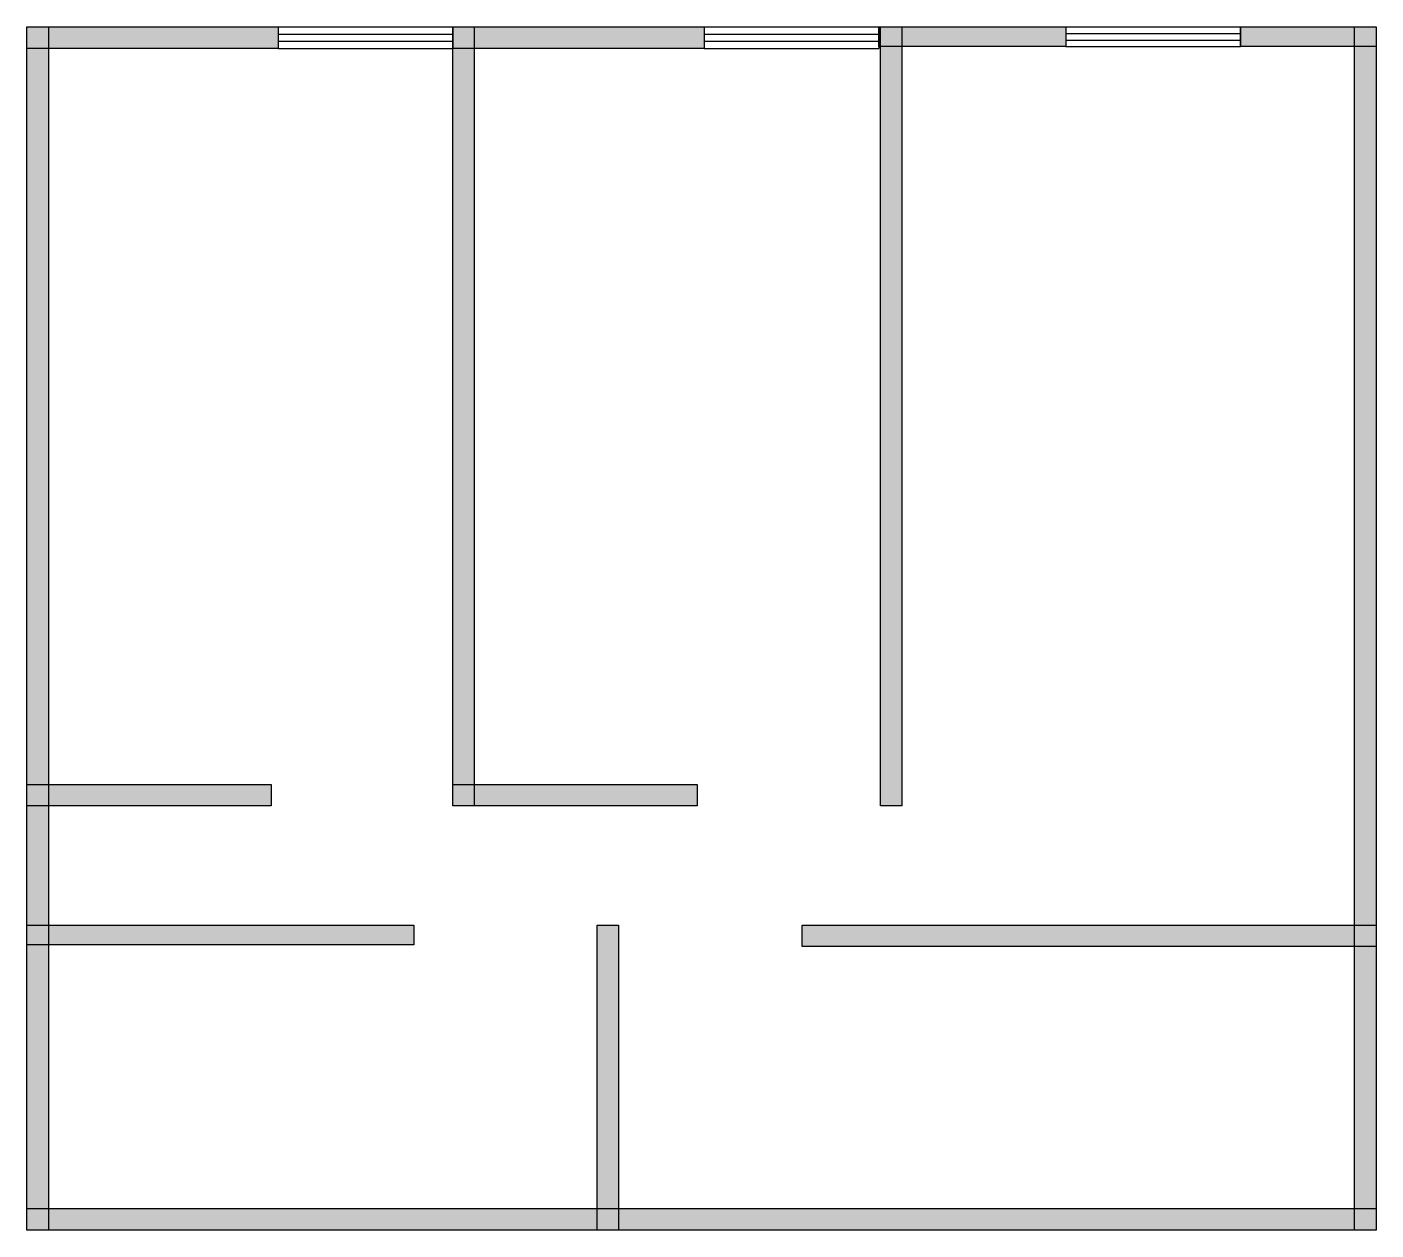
# Model space of a CAD drawing. Header units: millimetres. Extents: x 0 to 6662, y 9 to 5949.
import ezdxf

# ---------------------------------------------------------------- set-up
doc = ezdxf.new("R2010")
doc.units = ezdxf.units.MM
doc.layers.add('WALL', color=7, linetype='Continuous')
doc.layers.add('WINDOW', color=5, linetype='Continuous')

msp = doc.modelspace()

# ---------------------------------------------------------------- hatches: boundary and pattern name
at = {"layer": 'WALL'}
h = msp.add_hatch(color=256, dxfattribs=at)
h.dxf.hatch_style = 1
h.paths.add_polyline_path([(0, 5948.8), (1240.8, 5948.8), (1240.8, 5843.2), (0, 5843.2)])
h = msp.add_hatch(color=256, dxfattribs=at)
h.dxf.hatch_style = 1
h.paths.add_polyline_path([(0, 5948.8), (105.6, 5948.8), (105.6, 8.8), (0, 8.8)])
h = msp.add_hatch(color=256, dxfattribs=at)
h.dxf.hatch_style = 1
h.paths.add_polyline_path([(2103.2, 5948.8), (3344, 5948.8), (3344, 5843.2), (2103.2, 5843.2)])
h = msp.add_hatch(color=256, dxfattribs=at)
h.dxf.hatch_style = 1
h.paths.add_polyline_path([(2103.2, 5948.8), (2208.8, 5948.8), (2208.8, 2103.2), (2103.2, 2103.2)])
h = msp.add_hatch(color=256, dxfattribs=at)
h.dxf.hatch_style = 1
h.paths.add_polyline_path([(4206.4, 5948.8), (5130.4, 5948.8), (5130.4, 5852), (4206.4, 5852)])
h = msp.add_hatch(color=256, dxfattribs=at)
h.dxf.hatch_style = 1
h.paths.add_polyline_path([(4215.2, 5948.8), (4320.8, 5948.8), (4320.8, 2103.2), (4215.2, 2103.2)])
h = msp.add_hatch(color=256, dxfattribs=at)
h.dxf.hatch_style = 1
h.paths.add_polyline_path([(5992.8, 5948.8), (6661.6, 5948.8), (6661.6, 5852), (5992.8, 5852)])
h = msp.add_hatch(color=256, dxfattribs=at)
h.dxf.hatch_style = 1
h.paths.add_polyline_path([(6556, 5948.8), (6661.6, 5948.8), (6661.6, 8.8), (6556, 8.8)])
h = msp.add_hatch(color=256, dxfattribs=at)
h.dxf.hatch_style = 1
h.paths.add_polyline_path([(0, 2208.8), (1205.6, 2208.8), (1205.6, 2103.2), (0, 2103.2)])
h = msp.add_hatch(color=256, dxfattribs=at)
h.dxf.hatch_style = 1
h.paths.add_polyline_path([(2103.2, 2208.8), (3308.8, 2208.8), (3308.8, 2103.2), (2103.2, 2103.2)])
h = msp.add_hatch(color=256, dxfattribs=at)
h.dxf.hatch_style = 1
h.paths.add_polyline_path([(0, 1513.6), (1909.6, 1513.6), (1909.6, 1416.8), (0, 1416.8)])
h = msp.add_hatch(color=256, dxfattribs=at)
h.dxf.hatch_style = 1
h.paths.add_polyline_path([(2816, 1513.6), (2921.6, 1513.6), (2921.6, 8.8), (2816, 8.8)])
h = msp.add_hatch(color=256, dxfattribs=at)
h.dxf.hatch_style = 1
h.paths.add_polyline_path([(3828, 1513.6), (6661.6, 1513.6), (6661.6, 1408), (3828, 1408)])
h = msp.add_hatch(color=256, dxfattribs=at)
h.dxf.hatch_style = 1
h.paths.add_polyline_path([(0, 114.4), (6661.6, 114.4), (6661.6, 8.8), (0, 8.8)])

# ---------------------------------------------------------------- linework, layer by layer
for points in [[(0, 5948.8), (1240.8, 5948.8), (1240.8, 5843.2), (0, 5843.2)], [(0, 5948.8), (105.6, 5948.8), (105.6, 8.8), (0, 8.8)], [(2103.2, 5948.8), (3344, 5948.8), (3344, 5843.2), (2103.2, 5843.2)], [(2103.2, 5948.8), (2208.8, 5948.8), (2208.8, 2103.2), (2103.2, 2103.2)], [(4206.4, 5948.8), (5130.4, 5948.8), (5130.4, 5852), (4206.4, 5852)], [(4215.2, 5948.8), (4320.8, 5948.8), (4320.8, 2103.2), (4215.2, 2103.2)], [(5992.8, 5948.8), (6661.6, 5948.8), (6661.6, 5852), (5992.8, 5852)], [(6556, 5948.8), (6661.6, 5948.8), (6661.6, 8.8), (6556, 8.8)], [(0, 2208.8), (1205.6, 2208.8), (1205.6, 2103.2), (0, 2103.2)], [(2103.2, 2208.8), (3308.8, 2208.8), (3308.8, 2103.2), (2103.2, 2103.2)], [(0, 1513.6), (1909.6, 1513.6), (1909.6, 1416.8), (0, 1416.8)], [(2816, 1513.6), (2921.6, 1513.6), (2921.6, 8.8), (2816, 8.8)], [(3828, 1513.6), (6661.6, 1513.6), (6661.6, 1408), (3828, 1408)], [(0, 114.4), (6661.6, 114.4), (6661.6, 8.8), (0, 8.8)]]:
    msp.add_lwpolyline(points, close=True, dxfattribs=at)
at = {"layer": 'WINDOW'}
for p, q in [((1240.8, 5948.8), (2103.2, 5948.8)), ((1240.8, 5948.8), (1240.8, 5843.2)), ((2103.2, 5948.8), (2103.2, 5843.2)), ((3344, 5948.8), (4206.4, 5948.8)), ((3344, 5948.8), (3344, 5843.2)), ((4206.4, 5948.8), (4206.4, 5843.2)), ((5130.4, 5948.8), (5992.8, 5948.8)), ((5130.4, 5948.8), (5130.4, 5852)), ((5992.8, 5948.8), (5992.8, 5852)), ((1240.8, 5913.6), (2103.2, 5913.6)), ((1240.8, 5878.4), (2103.2, 5878.4)), ((3344, 5913.6), (4206.4, 5913.6)), ((3344, 5878.4), (4206.4, 5878.4)), ((5130.4, 5916.5), (5992.8, 5916.5)), ((5130.4, 5884.3), (5992.8, 5884.3)), ((1240.8, 5843.2), (2103.2, 5843.2)), ((3344, 5843.2), (4206.4, 5843.2)), ((5130.4, 5852), (5992.8, 5852))]:
    msp.add_line(p, q, dxfattribs=at)

doc.saveas('drawing.dxf')
